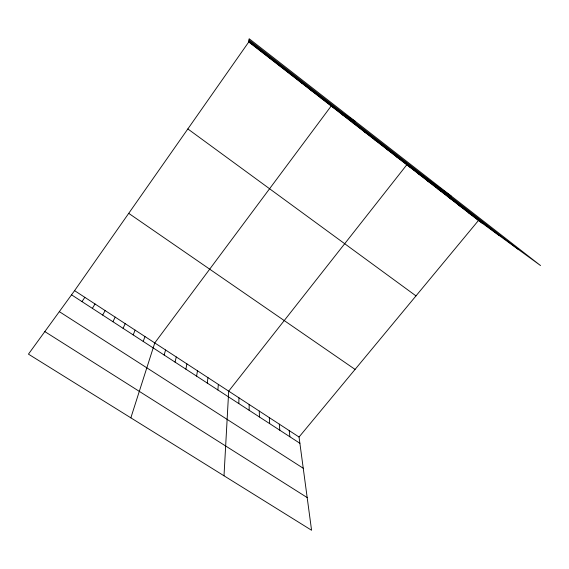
<?xml version="1.0" encoding="UTF-8"?>
<svg xmlns="http://www.w3.org/2000/svg" width="569" height="569" viewBox="0 0 569 569"><rect width="100%" height="100%" fill="white"/><g stroke="black" fill="none" stroke-linecap="round" stroke-linejoin="round"><path stroke-width="0.85" d="M238.816 403.577L238.959 397.838M224.001 475.784L228.695 391.145L406.807 164.782L451.103 195.935M217.87 389.957L218.354 384.402M207.28 383.079L207.948 377.61M248.774 41.95L249.172 38.742L540.55 265.567L478.472 220.48L248.774 41.95L74.575 290.645L28.45 354.138L311.57 530.258L299.045 437.02L478.472 220.48M196.618 376.145L197.464 370.775M185.878 369.16L186.902 363.89M175.06 362.133L176.269 356.955M164.164 355.042L165.558 349.971M130.849 417.838L154.768 342.936L331.186 106.005L355.291 121.353M143.21 341.428L144.974 336.549M133.182 334.906L135.116 330.12M123.075 328.334L125.194 323.647M112.911 321.727L115.201 317.132M102.669 315.07L105.151 310.574M92.363 308.37L95.023 303.974M81.986 301.62L84.838 297.331M269.827 58.315L270.254 58.422M280.24 66.409L280.866 66.665M290.574 74.439L291.392 74.852M300.837 82.42L301.847 82.982M311.03 90.336L312.225 91.047M321.144 98.195L322.523 99.049M44.83 331.592L307.175 497.569M59.325 311.641L303.241 468.259M71.538 294.827L299.891 443.279M342.246 114.597L344.01 115.749M74.575 290.645L299.045 437.02M353.221 123.124L355.177 124.433M364.103 131.588L366.258 133.046M374.907 139.981L377.247 141.589M128.722 213.347L355.07 369.409M385.626 148.317L388.15 150.067M396.259 156.582L398.976 158.474M417.283 172.919L420.356 175.096M427.675 180.999L430.925 183.31M437.988 189.015L441.416 191.469M448.223 196.974L451.822 199.555M458.386 204.868L462.142 207.578M468.465 212.706L472.391 215.544M187.848 128.935L415.989 295.887M249.03 39.901L518.487 249.542M248.909 40.904L498.985 235.381M248.802 41.743L482.562 223.453M289.208 430.605L289.891 436.779M279.294 424.14L279.82 430.235M269.315 417.632L269.678 423.642M259.265 411.081L259.464 416.999M249.144 404.481L249.172 410.313"/></g></svg>
